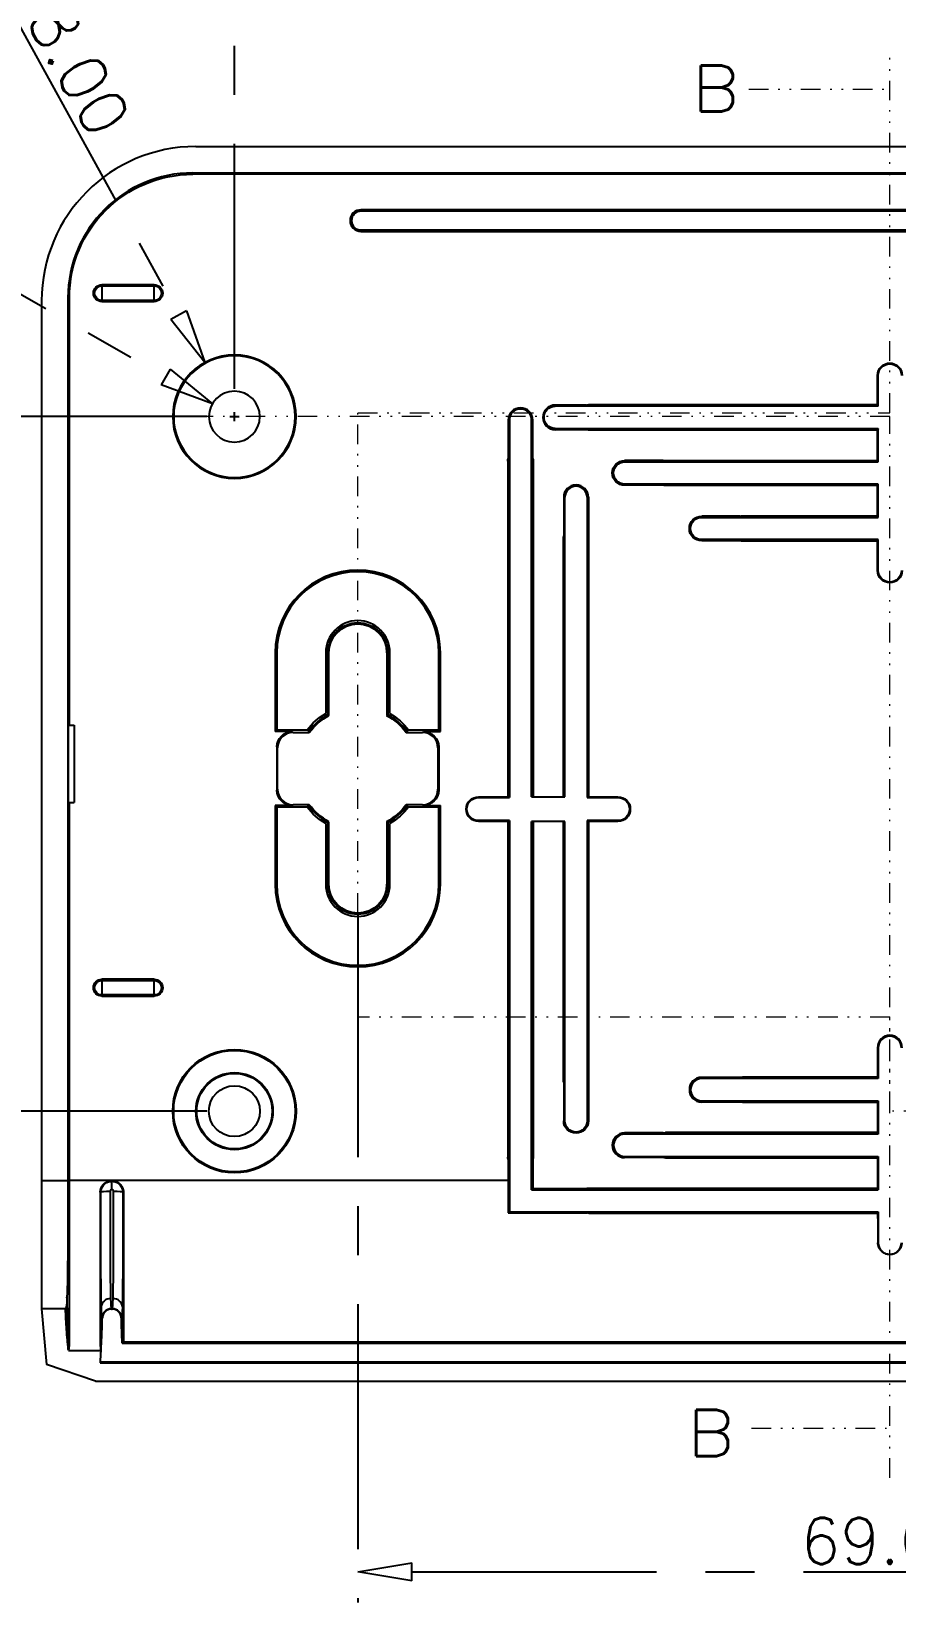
# Model space of a CAD drawing. Header units: millimetres. Extents: x 3683 to 5830, y 1279 to 1555.
# Drawn here: x 3744.7 to 3800.8, y 1395.7 to 1497.5 of the extents above; entities that cross this region are included whole.
import ezdxf

# ---------------------------------------------------------------- set-up
doc = ezdxf.new("R2010")
doc.units = ezdxf.units.MM
doc.header["$LTSCALE"] = 0.5
doc.linetypes.add('CENTER', pattern=[50.8, 31.75, -6.35, 6.35, -6.35])
doc.linetypes.add('DIVIDE', pattern=[31.75, 12.7, -6.35, 0, -6.35, 0, -6.35])
doc.layers.add('1', color=7, linetype='Continuous', true_color=0xffffff)
doc.layers.add('112', color=7, linetype='Continuous', true_color=0xffffff)
doc.layers.add('dim', color=82, linetype='Continuous', lineweight=9)
doc.layers.add('hatch', color=56, linetype='Continuous', lineweight=9)
doc.styles.add('blockfont', font='simplex.shx', dxfattribs={"bigfont": 'bigfont'})
doc.styles.get("Standard").update_dxf_attribs({"font": 'txt', "bigfont": 'gbcbig.shx'})
doc.dimstyles.new('VT-3.00', dxfattribs={"dimtxt": 3, "dimasz": 3.5, "dimexe": 2, "dimexo": 1.8, "dimgap": 0.5, "dimtad": 1, "dimzin": 0, "dimdsep": 46, "dimtxsty": 'Standard', "dimblk": 'CLOSEDBLANK', "dimcen": 0.3, "dimclrd": 1, "dimclre": 1, "dimclrt": 7, "dimadec": 1, "dimazin": 0, "dimtfac": 1, "dimtofl": 0, "dimtmove": 0, "dimatfit": 3, "dimldrblk": 'CLOSEDBLANK', "dimfxl": 0, "dimtolj": 1, "dimtzin": 0, "dimarcsym": 0})

# ---------------------------------------------------------------- blocks, each defined once
blk = doc.blocks.new('_ClosedBlank')
at = {"color": 0, "linetype": 'ByBlock', "lineweight": -2}
for p, q in [((-1, 0.167), (0, 0)), ((-1, 0.167), (-1, -0.167)), ((0, 0), (-1, -0.167))]:
    blk.add_line(p, q, dxfattribs=at)
blk = doc.blocks.new('*D2')
at = {"layer": 'Defpoints', "color": 0, "linetype": 'CENTER'}
for p in [(8313.66, 3101.62), (8228.66, 3065.13), (8313.66, 3065.13)]:
    blk.add_point(p, dxfattribs=at)
at = {"layer": 'dim', "color": 1, "linetype": 'CENTER', "lineweight": -2}
for p, q in [((8228.66, 3066.93), (8228.66, 3103.62)), ((8313.66, 3066.93), (8313.66, 3103.62)), ((8232.16, 3101.62), (8310.16, 3101.62))]:
    blk.add_line(p, q, dxfattribs=at)
at = {"layer": 'dim', "color": 1, "linetype": 'CENTER', "lineweight": -2, "xscale": 3.5, "yscale": 3.5, "zscale": 3.5, "rotation": 180}
blk.add_blockref('_ClosedBlank', (8228.66, 3101.62), dxfattribs=at)
at = {"layer": 'dim', "color": 1, "linetype": 'CENTER', "lineweight": -2, "xscale": 3.5, "yscale": 3.5, "zscale": 3.5}
blk.add_blockref('_ClosedBlank', (8313.66, 3101.62), dxfattribs=at)
at = {"layer": 'dim', "color": 7, "linetype": 'CENTER', "insert": (8271.16, 3103.62), "char_height": 3, "attachment_point": 5}
blk.add_mtext('\\A1;85.00', dxfattribs=at)
blk = doc.blocks.new('*D3')
at = {"layer": 'Defpoints', "color": 0, "linetype": 'CENTER'}
for p in [(8228.66, 3065.13), (8204.56, 3020.13), (8228.66, 3020.13)]:
    blk.add_point(p, dxfattribs=at)
at = {"layer": 'dim', "color": 1, "linetype": 'CENTER', "lineweight": -2}
for p, q in [((8226.86, 3065.13), (8202.56, 3065.13)), ((8204.56, 3061.63), (8204.56, 3023.63)), ((8226.86, 3020.13), (8202.56, 3020.13))]:
    blk.add_line(p, q, dxfattribs=at)
at = {"layer": 'dim', "color": 1, "linetype": 'CENTER', "lineweight": -2, "xscale": 3.5, "yscale": 3.5, "zscale": 3.5}
for p, rotation in [((8204.56, 3065.13), 90), ((8204.56, 3020.13), 270)]:
    blk.add_blockref('_ClosedBlank', p, dxfattribs=dict(at, rotation=rotation))
at = {"layer": 'dim', "color": 7, "linetype": 'CENTER', "insert": (8202.56, 3042.63), "char_height": 3, "attachment_point": 5, "rotation": 90}
blk.add_mtext('\\A1;45.00', dxfattribs=at)
blk = doc.blocks.new('*D4')
at = {"layer": 'Defpoints', "color": 0, "linetype": 'CENTER'}
for p in [(8236.66, 3034.83), (8305.66, 3034.83), (8305.66, 2990.29)]:
    blk.add_point(p, dxfattribs=at)
at = {"layer": 'dim', "color": 1, "linetype": 'CENTER', "lineweight": -2}
for p, q in [((8236.66, 3033.03), (8236.66, 2988.29)), ((8305.66, 3033.03), (8305.66, 2988.29)), ((8240.16, 2990.29), (8302.16, 2990.29))]:
    blk.add_line(p, q, dxfattribs=at)
at = {"layer": 'dim', "color": 1, "linetype": 'CENTER', "lineweight": -2, "xscale": 3.5, "yscale": 3.5, "zscale": 3.5, "rotation": 180}
blk.add_blockref('_ClosedBlank', (8236.66, 2990.29), dxfattribs=at)
at = {"layer": 'dim', "color": 1, "linetype": 'CENTER', "lineweight": -2, "xscale": 3.5, "yscale": 3.5, "zscale": 3.5}
blk.add_blockref('_ClosedBlank', (8305.66, 2990.29), dxfattribs=at)
at = {"layer": 'dim', "color": 7, "linetype": 'CENTER', "insert": (8271.16, 2992.29), "char_height": 3, "attachment_point": 5}
blk.add_mtext('\\A1;69.00', dxfattribs=at)
blk = doc.blocks.new('*D10')
at = {"layer": 'Defpoints', "color": 0, "linetype": 'CENTER'}
for p in [(8227.23, 3065.95), (8230.09, 3064.31)]:
    blk.add_point(p, dxfattribs=at)
at = {"layer": 'dim', "color": 1, "linetype": 'CENTER', "lineweight": -2}
for p, q in [((8202.64, 3080.02), (8224.19, 3067.69)), ((8228.36, 3065.13), (8228.96, 3065.13)), ((8228.66, 3064.83), (8228.66, 3065.43))]:
    blk.add_line(p, q, dxfattribs=at)
at = {"layer": 'dim', "color": 1, "linetype": 'CENTER', "lineweight": -2, "xscale": 3.5, "yscale": 3.5, "zscale": 3.5, "rotation": 330.2245947375946}
blk.add_blockref('_ClosedBlank', (8227.23, 3065.95), dxfattribs=at)
at = {"layer": 'dim', "color": 7, "linetype": 'CENTER', "insert": (8209.06, 3078.65), "char_height": 3, "attachment_point": 5, "rotation": 330.2246}
blk.add_mtext('\\A1;∅3.30', dxfattribs=at)
blk = doc.blocks.new('*D11')
at = {"layer": 'Defpoints', "color": 0, "linetype": 'CENTER'}
for p in [(8226.73, 3068.64), (8230.59, 3061.62)]:
    blk.add_point(p, dxfattribs=at)
at = {"layer": 'dim', "color": 1, "linetype": 'CENTER', "lineweight": -2}
for p, q in [((8213.3, 3093.06), (8225.05, 3071.7)), ((8228.36, 3065.13), (8228.96, 3065.13)), ((8228.66, 3064.83), (8228.66, 3065.43))]:
    blk.add_line(p, q, dxfattribs=at)
at = {"layer": 'dim', "color": 1, "linetype": 'CENTER', "lineweight": -2, "xscale": 3.5, "yscale": 3.5, "zscale": 3.5, "rotation": 298.7962139689795}
blk.add_blockref('_ClosedBlank', (8226.73, 3068.64), dxfattribs=at)
at = {"layer": 'dim', "color": 7, "linetype": 'CENTER', "insert": (8217.95, 3088.77), "char_height": 3, "attachment_point": 5, "rotation": 298.7962}
blk.add_mtext('\\A1;∅8.00', dxfattribs=at)

msp = doc.modelspace()

# ---------------------------------------------------------------- linework, layer by layer
at = {"layer": '112', "color": 7}
for p, q in [((3755.4, 1490), (3845.4, 1490)), ((3755.2, 1488.294), (3845.6, 1488.294)), ((3755.2, 1488.294), (3755.2, 1488.2)), ((3845.6, 1488.2), (3755.2, 1488.2)), ((3834.7, 1485.9), (3766.1, 1485.9)), ((3766.1, 1485.806), (3766.1, 1485.9)), ((3834.7, 1485.806), (3766.1, 1485.806)), ((3766.1, 1484.594), (3766.1, 1484.5)), ((3766.1, 1484.594), (3834.7, 1484.594)), ((3766.1, 1484.5), (3834.7, 1484.5)), ((3747.106, 1480.2), (3747.106, 1423)), ((3747.2, 1480.2), (3747.106, 1480.2)), ((3747.2, 1452.499), (3747.2, 1480.2)), ((3749.3, 1481.047), (3749.3, 1480.97)), ((3752.7, 1481.047), (3749.3, 1481.047)), ((3749.3, 1480.97), (3749.3, 1480.03)), ((3749.3, 1480.97), (3752.7, 1480.97)), ((3752.7, 1480.97), (3752.7, 1481.047)), ((3752.7, 1480.03), (3752.7, 1480.97)), ((3745.4, 1480), (3745.4, 1423)), ((3752.7, 1480.03), (3749.3, 1480.03)), ((3749.3, 1480.03), (3749.3, 1479.953)), ((3749.3, 1479.953), (3752.7, 1479.953)), ((3752.7, 1479.953), (3752.7, 1480.03)), ((3799.653, 1475.171), (3799.6, 1475.171)), ((3799.6, 1473.268), (3799.6, 1475.171)), ((3799.653, 1473.171), (3799.653, 1475.171)), ((3780.698, 1473.25), (3778.7, 1473.25)), ((3778.7, 1473.25), (3778.7, 1473.171)), ((3799.653, 1473.171), (3778.7, 1473.171)), ((3799.6, 1473.268), (3780.854, 1473.268)), ((3780.898, 1473.224), (3799.618, 1473.224)), ((3799.618, 1473.224), (3799.6, 1473.268)), ((3799.653, 1473.171), (3799.618, 1473.224)), ((3775.65, 1472.272), (3775.65, 1469.774)), ((3775.65, 1472.272), (3775.729, 1472.272)), ((3775.729, 1472.272), (3775.729, 1447.819)), ((3777.172, 1447.872), (3777.172, 1472.272)), ((3777.25, 1472.272), (3777.172, 1472.272)), ((3777.25, 1469.774), (3777.25, 1472.272)), ((3778.7, 1471.65), (3778.7, 1471.729)), ((3778.7, 1471.729), (3799.653, 1471.729)), ((3780.698, 1471.65), (3778.7, 1471.65)), ((3799.6, 1471.633), (3780.854, 1471.633)), ((3799.618, 1471.676), (3780.898, 1471.676)), ((3799.6, 1471.633), (3799.618, 1471.676)), ((3799.6, 1469.668), (3799.6, 1471.633)), ((3799.653, 1471.729), (3799.618, 1471.676)), ((3799.653, 1469.571), (3799.653, 1471.729)), ((3775.633, 1469.618), (3775.633, 1447.872)), ((3775.677, 1447.854), (3775.677, 1469.574)), ((3777.224, 1469.574), (3777.224, 1447.872)), ((3777.268, 1469.618), (3777.268, 1447.872)), ((3785.698, 1469.65), (3783.2, 1469.65)), ((3783.2, 1469.65), (3783.2, 1469.571)), ((3783.2, 1469.571), (3799.653, 1469.571)), ((3785.854, 1469.668), (3799.6, 1469.668)), ((3799.618, 1469.624), (3785.898, 1469.624)), ((3799.618, 1469.624), (3799.6, 1469.668)), ((3799.653, 1469.571), (3799.618, 1469.624)), ((3783.2, 1468.05), (3783.2, 1468.129)), ((3799.653, 1468.129), (3783.2, 1468.129)), ((3785.698, 1468.05), (3783.2, 1468.05)), ((3799.6, 1468.033), (3785.854, 1468.033)), ((3799.618, 1468.076), (3785.898, 1468.076)), ((3799.6, 1468.033), (3799.618, 1468.076)), ((3799.6, 1466.068), (3799.6, 1468.033)), ((3799.618, 1468.076), (3799.653, 1468.129)), ((3799.653, 1465.971), (3799.653, 1468.129)), ((3779.25, 1467.272), (3779.25, 1464.774)), ((3779.25, 1467.272), (3779.329, 1467.272)), ((3779.329, 1447.872), (3779.329, 1467.272)), ((3780.772, 1467.272), (3780.772, 1447.819)), ((3780.85, 1467.272), (3780.772, 1467.272)), ((3780.85, 1467.272), (3780.85, 1464.774)), ((3790.698, 1466.05), (3788.2, 1466.05)), ((3788.2, 1466.05), (3788.2, 1465.971)), ((3788.2, 1465.971), (3799.653, 1465.971)), ((3790.854, 1466.068), (3799.6, 1466.068)), ((3799.618, 1466.024), (3790.898, 1466.024)), ((3799.618, 1466.024), (3799.6, 1466.068)), ((3799.653, 1465.971), (3799.618, 1466.024)), ((3779.233, 1447.872), (3779.233, 1464.618)), ((3779.277, 1464.574), (3779.277, 1447.872)), ((3780.824, 1464.574), (3780.824, 1447.854)), ((3780.868, 1464.618), (3780.868, 1447.872)), ((3788.2, 1464.45), (3788.2, 1464.529)), ((3799.653, 1464.529), (3788.2, 1464.529)), ((3790.698, 1464.45), (3788.2, 1464.45)), ((3799.6, 1464.433), (3790.854, 1464.433)), ((3799.618, 1464.476), (3790.898, 1464.476)), ((3799.6, 1464.433), (3799.618, 1464.476)), ((3799.6, 1462.529), (3799.6, 1464.433)), ((3799.618, 1464.476), (3799.653, 1464.529)), ((3799.653, 1462.529), (3799.653, 1464.529)), ((3799.653, 1462.529), (3799.6, 1462.529)), ((3760.546, 1457.2), (3760.546, 1452.095)), ((3760.65, 1457.2), (3760.546, 1457.2)), ((3760.65, 1457.2), (3760.65, 1452.2)), ((3763.819, 1457.2), (3763.819, 1453.269)), ((3763.95, 1457.2), (3764.029, 1457.2)), ((3763.95, 1453.193), (3763.95, 1457.2)), ((3764.029, 1453.146), (3764.029, 1457.2)), ((3767.772, 1457.2), (3767.772, 1453.146)), ((3767.85, 1457.2), (3767.772, 1457.2)), ((3767.85, 1457.2), (3767.85, 1453.193)), ((3767.982, 1453.269), (3767.982, 1457.2)), ((3771.15, 1457.2), (3771.255, 1457.2)), ((3771.15, 1452.2), (3771.15, 1457.2)), ((3771.255, 1452.095), (3771.255, 1457.2)), ((3747.112, 1452.5), (3747.112, 1447.5)), ((3747.112, 1452.5), (3747.5, 1452.5)), ((3747.5, 1452.5), (3747.5, 1447.5)), ((3760.65, 1452.2), (3760.546, 1452.095)), ((3761.649, 1452.095), (3760.546, 1452.095)), ((3760.65, 1452.2), (3762.612, 1452.2)), ((3761.649, 1452.095), (3761.701, 1452.043)), ((3761.701, 1452.043), (3762.756, 1452.043)), ((3769.045, 1452.043), (3770.099, 1452.043)), ((3769.189, 1452.2), (3771.15, 1452.2)), ((3770.099, 1452.043), (3770.152, 1452.095)), ((3770.152, 1452.095), (3771.255, 1452.095)), ((3771.15, 1452.2), (3771.255, 1452.095)), ((3760.703, 1451.044), (3760.65, 1451.097)), ((3760.65, 1451.097), (3760.65, 1448.304)), ((3760.703, 1448.356), (3760.703, 1451.044)), ((3771.15, 1451.097), (3771.098, 1451.044)), ((3771.098, 1451.044), (3771.098, 1448.356)), ((3771.15, 1451.097), (3771.15, 1448.304)), ((3760.65, 1448.304), (3760.703, 1448.356)), ((3771.098, 1448.356), (3771.15, 1448.304)), ((3773.729, 1447.819), (3773.729, 1447.872)), ((3773.729, 1447.872), (3775.633, 1447.872)), ((3773.729, 1447.819), (3775.729, 1447.819)), ((3775.633, 1447.872), (3775.677, 1447.854)), ((3775.729, 1447.819), (3775.677, 1447.854)), ((3777.172, 1447.872), (3779.329, 1447.872)), ((3780.772, 1447.819), (3780.824, 1447.854)), ((3780.772, 1447.819), (3782.772, 1447.819)), ((3780.824, 1447.854), (3780.868, 1447.872)), ((3780.868, 1447.872), (3782.772, 1447.872)), ((3782.772, 1447.819), (3782.772, 1447.872)), ((3747.112, 1447.5), (3747.5, 1447.5)), ((3747.2, 1423), (3747.2, 1447.5)), ((3760.65, 1447.2), (3760.546, 1447.305)), ((3761.649, 1447.305), (3760.546, 1447.305)), ((3760.546, 1447.305), (3760.546, 1442.2)), ((3762.612, 1447.2), (3760.65, 1447.2)), ((3760.65, 1447.2), (3760.65, 1442.2)), ((3761.701, 1447.357), (3761.649, 1447.305)), ((3762.756, 1447.357), (3761.701, 1447.357)), ((3770.099, 1447.357), (3769.045, 1447.357)), ((3771.15, 1447.2), (3769.189, 1447.2)), ((3770.152, 1447.305), (3770.099, 1447.357)), ((3770.152, 1447.305), (3771.255, 1447.305)), ((3771.15, 1447.2), (3771.255, 1447.305)), ((3771.15, 1442.2), (3771.15, 1447.2)), ((3771.255, 1442.2), (3771.255, 1447.305)), ((3763.819, 1446.131), (3763.819, 1442.2)), ((3763.95, 1442.2), (3763.95, 1446.208)), ((3764.029, 1442.2), (3764.029, 1446.254)), ((3767.772, 1446.254), (3767.772, 1442.2)), ((3767.85, 1446.208), (3767.85, 1442.2)), ((3767.982, 1442.2), (3767.982, 1446.131)), ((3773.729, 1446.324), (3773.729, 1446.272)), ((3775.729, 1446.324), (3773.729, 1446.324)), ((3775.633, 1446.272), (3773.729, 1446.272)), ((3775.677, 1446.289), (3775.633, 1446.272)), ((3775.633, 1446.272), (3775.633, 1424.525)), ((3775.729, 1446.324), (3775.677, 1446.289)), ((3775.677, 1424.569), (3775.677, 1446.289)), ((3775.729, 1446.324), (3775.729, 1420.972)), ((3777.172, 1422.415), (3777.172, 1446.272)), ((3779.329, 1446.272), (3777.172, 1446.272)), ((3777.224, 1446.272), (3777.224, 1424.569)), ((3777.268, 1446.272), (3777.268, 1424.525)), ((3779.233, 1429.525), (3779.233, 1446.272)), ((3779.277, 1446.272), (3779.277, 1429.569)), ((3779.329, 1426.872), (3779.329, 1446.272)), ((3780.772, 1446.324), (3780.772, 1426.872)), ((3780.824, 1446.289), (3780.772, 1446.324)), ((3782.772, 1446.324), (3780.772, 1446.324)), ((3780.824, 1446.289), (3780.824, 1429.569)), ((3780.868, 1446.272), (3780.824, 1446.289)), ((3782.772, 1446.272), (3780.868, 1446.272)), ((3780.868, 1446.272), (3780.868, 1429.525)), ((3782.772, 1446.324), (3782.772, 1446.272)), ((3760.65, 1442.2), (3760.546, 1442.2)), ((3763.95, 1442.2), (3764.029, 1442.2)), ((3767.85, 1442.2), (3767.772, 1442.2)), ((3771.15, 1442.2), (3771.255, 1442.2)), ((3749.3, 1436.047), (3749.3, 1435.97)), ((3752.7, 1436.047), (3749.3, 1436.047)), ((3749.3, 1435.97), (3749.3, 1435.03)), ((3749.3, 1435.97), (3752.7, 1435.97)), ((3752.7, 1435.97), (3752.7, 1436.047)), ((3752.7, 1435.03), (3752.7, 1435.97)), ((3752.7, 1435.03), (3749.3, 1435.03)), ((3749.3, 1435.03), (3749.3, 1434.953)), ((3749.3, 1434.953), (3752.7, 1434.953)), ((3752.7, 1434.953), (3752.7, 1435.03)), ((3799.653, 1431.615), (3799.6, 1431.615)), ((3799.6, 1431.615), (3799.6, 1429.711)), ((3799.653, 1431.615), (3799.653, 1429.615)), ((3779.25, 1429.369), (3779.25, 1426.872)), ((3780.85, 1429.369), (3780.85, 1426.872)), ((3788.2, 1429.693), (3788.2, 1429.615)), ((3790.698, 1429.693), (3788.2, 1429.693)), ((3799.653, 1429.615), (3788.2, 1429.615)), ((3799.6, 1429.711), (3790.854, 1429.711)), ((3799.618, 1429.667), (3790.898, 1429.667)), ((3799.6, 1429.711), (3799.618, 1429.667)), ((3799.618, 1429.667), (3799.653, 1429.615)), ((3788.2, 1428.093), (3788.2, 1428.172)), ((3788.2, 1428.172), (3799.653, 1428.172)), ((3790.698, 1428.093), (3788.2, 1428.093)), ((3790.854, 1428.076), (3799.6, 1428.076)), ((3799.618, 1428.12), (3790.898, 1428.12)), ((3799.618, 1428.12), (3799.6, 1428.076)), ((3799.6, 1428.076), (3799.6, 1426.111)), ((3799.653, 1428.172), (3799.618, 1428.12)), ((3799.653, 1428.172), (3799.653, 1426.015)), ((3779.25, 1426.872), (3779.329, 1426.872)), ((3780.85, 1426.872), (3780.772, 1426.872)), ((3785.698, 1426.093), (3783.2, 1426.093)), ((3783.2, 1426.093), (3783.2, 1426.015)), ((3799.653, 1426.015), (3783.2, 1426.015)), ((3799.6, 1426.111), (3785.854, 1426.111)), ((3799.618, 1426.067), (3785.898, 1426.067)), ((3799.6, 1426.111), (3799.618, 1426.067)), ((3799.618, 1426.067), (3799.653, 1426.015)), ((3775.65, 1424.369), (3775.65, 1423)), ((3777.25, 1424.369), (3777.25, 1422.493)), ((3783.2, 1424.493), (3783.2, 1424.572)), ((3783.2, 1424.572), (3799.653, 1424.572)), ((3785.698, 1424.493), (3783.2, 1424.493)), ((3785.854, 1424.476), (3799.6, 1424.476)), ((3799.618, 1424.52), (3785.898, 1424.52)), ((3799.618, 1424.52), (3799.6, 1424.476)), ((3799.6, 1424.476), (3799.6, 1422.511)), ((3799.653, 1424.572), (3799.618, 1424.52)), ((3799.653, 1424.572), (3799.653, 1422.415)), ((3745.4, 1423), (3747.106, 1423)), ((3745.4, 1423), (3745.4, 1414.7)), ((3747.106, 1423), (3747.2, 1423)), ((3749.95, 1423), (3747.2, 1423)), ((3749.237, 1422.25), (3749.2, 1422.25)), ((3775.65, 1423), (3749.95, 1423)), ((3749.95, 1422.963), (3749.95, 1423)), ((3749.95, 1422.406), (3749.95, 1422.963)), ((3750.7, 1422.25), (3750.663, 1422.25)), ((3777.25, 1422.493), (3777.172, 1422.415)), ((3777.172, 1422.415), (3799.653, 1422.415)), ((3777.25, 1422.493), (3780.698, 1422.493)), ((3780.854, 1422.511), (3799.6, 1422.511)), ((3799.618, 1422.467), (3780.898, 1422.467)), ((3799.6, 1422.511), (3799.618, 1422.467)), ((3799.653, 1422.415), (3799.618, 1422.467)), ((3775.661, 1420.904), (3775.729, 1420.972)), ((3775.661, 1420.904), (3780.751, 1420.904)), ((3775.729, 1420.972), (3799.653, 1420.972)), ((3780.872, 1420.894), (3799.608, 1420.894)), ((3780.898, 1420.92), (3799.618, 1420.92)), ((3799.618, 1420.92), (3799.608, 1420.894)), ((3799.653, 1420.972), (3799.618, 1420.92)), ((3799.653, 1420.972), (3799.653, 1418.972)), ((3799.653, 1418.972), (3799.627, 1418.972)), ((3746.948, 1414.7), (3745.4, 1414.7)), ((3745.4, 1414.7), (3745.716, 1411.092)), ((3749.911, 1414.701), (3749.99, 1414.701)), ((3749.934, 1414.678), (3749.967, 1414.678)), ((3747.138, 1412), (3749.232, 1412)), ((3750.623, 1412.479), (3850.178, 1412.479)), ((3750.7, 1412.561), (3850.1, 1412.561)), ((3748.9, 1410), (3745.716, 1411.092)), ((3749.189, 1411.2), (3851.611, 1411.2)), ((3851.588, 1411.242), (3749.213, 1411.242)), ((3748.9, 1410), (3851.9, 1410))]:
    msp.add_line(p, q, dxfattribs=at)
at = {"layer": '112', "color": 7, "extrusion": (0, 0, -1)}
for radius in [4, 3.939, 1.65]:
    msp.add_circle((-3757.9, 1472.5), radius, dxfattribs=at)
at = {"layer": '112', "color": 7}
for radius in [4, 3.939, 2.5, 2.448, 1.65]:
    msp.add_circle((3757.9, 1427.5), radius, dxfattribs=at)
for centre, radius, start, end in [((3755.4, 1480), 10, 90, 180), ((3755.2, 1480.2), 8.094, 90, 180), ((3766.1, 1485.2), 0.7, 90, 270), ((3766.1, 1485.2), 0.606, 90, 270), ((3776.45, 1472.272), 0.8, 0, 180), ((3776.45, 1472.272), 0.721, 0, 180), ((3778.7, 1472.45), 0.8, 90, 270), ((3780.05, 1467.272), 0.8, 0, 180), ((3780.05, 1467.272), 0.721, 0, 180), ((3765.9, 1457.2), 5.355, 0, 180), ((3765.9, 1457.2), 5.25, 0, 180), ((3765.9, 1457.2), 2.081, 0, 180), ((3765.9, 1449.7), 4, 119.1764, 142.74618), ((3765.9, 1449.7), 4, 37.25382, 60.8236), ((3765.9, 1449.7), 4, 217.25382, 240.8236), ((3765.9, 1449.7), 4, 299.1764, 322.74618), ((3765.9, 1442.2), 5.355, 180, 0), ((3765.9, 1442.2), 5.25, 180, 0), ((3765.9, 1442.2), 2.081, 180, 0), ((3800.4, 1431.615), 0.8, 0, 180), ((3800.4, 1431.615), 0.748, 0, 180), ((3788.2, 1428.893), 0.8, 90, 270), ((3788.2, 1428.893), 0.721, 90, 270), ((3783.2, 1425.293), 0.8, 90, 270), ((3783.2, 1425.293), 0.721, 90, 270), ((3800.4, 1418.972), 0.748, 180, 0)]:
    msp.add_arc(centre, radius, start, end, dxfattribs=at)
at = {"layer": '112', "color": 7, "extrusion": (0, 0, -1)}
for centre, radius, start, end in [((-3755.2, 1480.2), 8, 0, 90), ((-3800.4, 1475.171), 0.8, 0, 180), ((-3778.7, 1472.45), 0.721, 270, 90), ((-3783.2, 1468.85), 0.8, 270, 90), ((-3783.2, 1468.85), 0.721, 270, 90), ((-3788.2, 1465.25), 0.8, 270, 90), ((-3788.2, 1465.25), 0.721, 270, 90), ((-3800.4, 1462.529), 0.8, 180, 0)]:
    msp.add_arc(centre, radius, start, end, dxfattribs=at)
at = {"layer": '112', "color": 7, "extrusion": (1.22461e-16, 0, -1)}
for centre, radius, start, end in [((-3749.3, 1480.5), 0.547, 270, 90), ((-3749.3, 1480.5), 0.47, 270, 90), ((-3752.7, 1480.5), 0.547, 90, 270), ((-3752.7, 1480.5), 0.47, 90, 270), ((-3800.4, 1475.171), 0.748, 0, 180), ((-3800.4, 1462.529), 0.748, 180, 0), ((-3765.9, 1457.2), 1.95, 0, 180), ((-3765.9, 1457.2), 1.871, 0, 180), ((-3765.9, 1449.7), 4.131, 37.23936, 59.74959), ((-3765.9, 1449.7), 3.921, 36.68645, 61.49562), ((-3765.9, 1449.7), 3.921, 118.50438, 143.31355), ((-3765.9, 1449.7), 4.131, 120.25041, 142.76064), ((-3773.729, 1447.072), 0.8, 270, 90), ((-3773.729, 1447.072), 0.748, 270, 90), ((-3782.772, 1447.072), 0.8, 90, 270), ((-3782.772, 1447.072), 0.748, 90, 270), ((-3765.9, 1449.7), 4.131, 300.25041, 322.76064), ((-3765.9, 1449.7), 3.921, 298.50438, 323.31355), ((-3765.9, 1449.7), 3.921, 216.68645, 241.49562), ((-3765.9, 1449.7), 4.131, 217.23936, 239.74959), ((-3765.9, 1442.2), 1.95, 180, 0), ((-3765.9, 1442.2), 1.871, 180, 0), ((-3749.3, 1435.5), 0.547, 270, 90), ((-3749.3, 1435.5), 0.47, 270, 90), ((-3752.7, 1435.5), 0.547, 90, 270), ((-3752.7, 1435.5), 0.47, 90, 270), ((-3780.05, 1426.872), 0.8, 180, 0), ((-3780.05, 1426.872), 0.721, 180, 0)]:
    msp.add_arc(centre, radius, start, end, dxfattribs=at)
at = {"layer": '112', "color": 7, "extrusion": (0, 0, -1)}
for centre, major_axis, ratio, start_param, end_param in [((3780.859, 1472.565), (0.499, -0.499), 0.9924325, 3.6992866, 3.9231927), ((3780.859, 1472.335), (0.499, 0.499), 0.9924325, 2.3599926, 2.5838987), ((3776.336, 1469.613), (0.499, -0.499), 0.9924325, 2.3599926, 2.5838987), ((3776.565, 1469.613), (-0.499, -0.499), 0.9924325, 3.6992866, 3.9231927), ((3785.859, 1468.965), (0.499, -0.499), 0.9924325, 3.6992866, 3.9231927), ((3785.859, 1468.735), (0.499, 0.499), 0.9924325, 2.3599926, 2.5838987), ((3790.859, 1465.365), (0.499, -0.499), 0.9924325, 3.6992866, 3.9231927), ((3779.936, 1464.613), (0.499, -0.499), 0.9924325, 2.3599926, 2.5838987), ((3780.165, 1464.613), (-0.499, -0.499), 0.9924325, 3.6992866, 3.9231927), ((3790.859, 1465.135), (0.499, 0.499), 0.9924325, 2.3599926, 2.5838987), ((3761.652, 1451.094), (0.709, -0.709), 0.9972647, 2.357564, 3.9256213), ((3770.149, 1451.094), (-0.709, -0.709), 0.9972647, 2.357564, 3.9256213), ((3761.652, 1448.306), (0.709, 0.709), 0.9972647, 2.357564, 3.9256213), ((3770.149, 1448.306), (-0.709, 0.709), 0.9972647, 2.357564, 3.9256213), ((3779.936, 1429.531), (0.499, 0.499), 0.9924325, 3.6992866, 3.9231927), ((3780.165, 1429.531), (-0.499, 0.499), 0.9924325, 2.3599926, 2.5838987), ((3790.859, 1429.008), (0.499, -0.499), 0.9924325, 3.6992866, 3.9231927), ((3790.859, 1428.779), (0.499, 0.499), 0.9924325, 2.3599926, 2.5838987), ((3785.859, 1425.408), (0.499, -0.499), 0.9924325, 3.6992866, 3.9231927), ((3776.336, 1424.531), (0.499, 0.499), 0.9924325, 3.6992866, 3.9231927), ((3776.565, 1424.531), (-0.499, 0.499), 0.9924325, 2.3599926, 2.5838987), ((3785.859, 1425.179), (0.499, 0.499), 0.9924325, 2.3599926, 2.5838987), ((3780.859, 1421.808), (0.499, -0.499), 0.9924325, 3.6992866, 3.9231927)]:
    msp.add_ellipse(centre, major_axis=major_axis, ratio=ratio, start_param=start_param, end_param=end_param, dxfattribs=at)
at = {"layer": '112', "color": 7}
for centre, major_axis, ratio, start_param, end_param in [((3779.151, 1474.274), (-1.876, 1.004), 0.1629061, 2.622283, 2.8461891), ((3779.151, 1470.627), (1.876, 1.004), 0.1629061, 0.2954035, 0.5193096), ((3774.627, 1471.321), (-1.004, 1.876), 0.1629061, 3.4369962, 3.6609023), ((3778.274, 1471.321), (1.004, 1.876), 0.1629061, 2.622283, 2.8461891), ((3784.151, 1470.674), (-1.876, 1.004), 0.1629061, 2.622283, 2.8461891), ((3784.151, 1467.027), (1.876, 1.004), 0.1629061, 0.2954035, 0.5193096), ((3789.151, 1467.074), (-1.876, 1.004), 0.1629061, 2.622283, 2.8461891), ((3778.227, 1466.321), (-1.004, 1.876), 0.1629061, 3.4369962, 3.6609023), ((3781.874, 1466.321), (1.004, 1.876), 0.1629061, 2.622283, 2.8461891), ((3789.151, 1463.427), (1.876, 1.004), 0.1629061, 0.2954035, 0.5193096), ((3761.704, 1451.041), (0.709, -0.709), 0.9972647, 2.357564, 3.9256213), ((3770.097, 1451.041), (-0.709, -0.709), 0.9972647, 2.357564, 3.9256213), ((3761.704, 1448.359), (0.709, 0.709), 0.9972647, 2.357564, 3.9256213), ((3770.097, 1448.359), (-0.709, 0.709), 0.9972647, 2.357564, 3.9256213), ((3778.227, 1427.822), (1.004, 1.876), 0.1629061, 5.7638757, 5.9877818), ((3781.874, 1427.822), (-1.004, 1.876), 0.1629061, 0.2954035, 0.5193096), ((3789.151, 1430.717), (-1.876, 1.004), 0.1629061, 2.622283, 2.8461891), ((3789.151, 1427.07), (1.876, 1.004), 0.1629061, 0.2954035, 0.5193096), ((3784.151, 1427.117), (-1.876, 1.004), 0.1629061, 2.622283, 2.8461891), ((3774.627, 1422.822), (1.004, 1.876), 0.1629061, 5.7638757, 5.9877818), ((3778.274, 1422.822), (-1.004, 1.876), 0.1629061, 0.2954035, 0.5193096), ((3784.151, 1423.47), (1.876, 1.004), 0.1629061, 0.2954035, 0.5193096), ((3749.837, 1422.249), (0.6, 0), 0.084355, 1.5707723, 3.1240769), ((3750.063, 1422.249), (-0.6, 0), 0.084355, 3.1591084, 4.712413), ((3776.227, 1423), (0, 11), 0.0524078, 1.5707963, 1.7625223), ((3779.151, 1423.517), (-1.876, 1.004), 0.1629061, 2.622283, 2.8461891), ((3779.151, 1419.87), (1.876, 1.004), 0.1629061, 0.2954035, 0.4682443), ((3799.985, 1423), (0, 11), 0.0349208, 1.7634757, 1.9457027), ((3749.868, 1414.807), (0.6, 0.013), 0.9204946, 1.5508551, 3.0969102), ((3750.033, 1414.807), (-0.6, 0.013), 0.9204946, 3.1862751, 4.7323302), ((3749.911, 1414.101), (0.429, 0.419), 0.9997025, 0.7974295, 2.3440084), ((3749.99, 1414.101), (-0.429, 0.419), 0.9997025, 3.9391769, 5.4857558)]:
    msp.add_ellipse(centre, major_axis=major_axis, ratio=ratio, start_param=start_param, end_param=end_param, dxfattribs=at)
for points in [[(3763.95, 1453.193), (3763.977, 1453.177), (3764.003, 1453.162), (3764.029, 1453.146)], [(3767.85, 1453.193), (3767.824, 1453.177), (3767.798, 1453.162), (3767.772, 1453.146)], [(3762.612, 1452.2), (3762.647, 1452.174), (3762.682, 1452.148), (3762.717, 1452.121)], [(3762.717, 1452.121), (3762.73, 1452.095), (3762.743, 1452.069), (3762.756, 1452.043)], [(3769.084, 1452.121), (3769.071, 1452.095), (3769.058, 1452.069), (3769.045, 1452.043)], [(3769.189, 1452.2), (3769.154, 1452.174), (3769.119, 1452.148), (3769.084, 1452.121)], [(3762.612, 1447.2), (3762.647, 1447.226), (3762.682, 1447.252), (3762.717, 1447.279)], [(3762.717, 1447.279), (3762.73, 1447.305), (3762.743, 1447.331), (3762.756, 1447.357)], [(3769.084, 1447.279), (3769.071, 1447.305), (3769.058, 1447.331), (3769.045, 1447.357)], [(3769.189, 1447.2), (3769.154, 1447.226), (3769.119, 1447.252), (3769.084, 1447.279)], [(3763.95, 1446.208), (3763.977, 1446.223), (3764.003, 1446.238), (3764.029, 1446.254)], [(3767.85, 1446.208), (3767.824, 1446.223), (3767.798, 1446.238), (3767.772, 1446.254)], [(3749.268, 1414.819), (3749.241, 1416.083), (3749.238, 1419.019), (3749.237, 1422.25)], [(3749.837, 1422.3), (3749.838, 1419.282), (3749.841, 1416.543), (3749.868, 1415.36)], [(3750.033, 1415.36), (3750.06, 1416.543), (3750.063, 1419.282), (3750.064, 1422.3)], [(3780.872, 1420.894), (3780.831, 1420.894), (3780.791, 1420.897), (3780.751, 1420.904)], [(3747.042, 1415.459), (3747.02, 1414.957), (3746.99, 1414.7), (3746.948, 1414.7)], [(3749.868, 1415.36), (3749.878, 1414.94), (3749.891, 1414.72), (3749.911, 1414.701)], [(3749.99, 1414.701), (3750.01, 1414.72), (3750.023, 1414.94), (3750.033, 1415.36)], [(3749.268, 1414.819), (3749.254, 1414.066), (3749.24, 1413.313), (3749.2, 1412.561)], [(3749.311, 1414.116), (3749.291, 1414.136), (3749.278, 1414.37), (3749.268, 1414.819)], [(3749.911, 1414.701), (3749.918, 1414.694), (3749.926, 1414.686), (3749.934, 1414.678)], [(3749.967, 1414.678), (3749.975, 1414.686), (3749.982, 1414.694), (3749.99, 1414.701)], [(3750.623, 1412.479), (3750.595, 1413.017), (3750.58, 1413.554), (3750.567, 1414.092)], [(3750.633, 1414.819), (3750.623, 1414.37), (3750.609, 1414.136), (3750.59, 1414.116)], [(3750.633, 1414.819), (3750.647, 1414.066), (3750.661, 1413.313), (3750.7, 1412.561)], [(3747.138, 1412), (3747.18, 1412), (3747.2, 1412.187), (3747.2, 1412.561)], [(3749.232, 1412), (3749.217, 1411.733), (3749.203, 1411.467), (3749.189, 1411.2)], [(3749.2, 1412.561), (3749.2, 1412.187), (3749.211, 1412), (3749.232, 1412)], [(3750.623, 1412.479), (3750.649, 1412.506), (3750.675, 1412.533), (3750.7, 1412.561)], [(3749.213, 1411.242), (3749.205, 1411.228), (3749.197, 1411.214), (3749.189, 1411.2)]]:
    msp.add_open_spline(points, degree=3, dxfattribs=at)
for points, knots in [([(3747.106, 1423), (3747.106, 1421.426), (3747.103, 1419.863), (3747.085, 1417.192), (3747.07, 1416.123), (3747.042, 1415.459)], [0, 0, 0, 0, 0.5, 0.5, 1, 1, 1, 1]), ([(3747.2, 1412.561), (3747.2, 1412.575), (3747.2, 1412.626), (3747.2, 1412.74), (3747.201, 1412.939), (3747.201, 1413.242), (3747.201, 1413.644), (3747.201, 1414.1), (3747.201, 1414.629), (3747.201, 1415.244), (3747.2, 1415.915), (3747.2, 1416.531), (3747.2, 1417.202), (3747.201, 1417.966), (3747.201, 1418.824), (3747.201, 1419.605), (3747.201, 1420.415), (3747.201, 1421.13), (3747.2, 1421.731), (3747.2, 1422.135), (3747.2, 1422.478), (3747.2, 1422.76), (3747.2, 1422.927), (3747.2, 1423)], [0, 0, 0, 0, 0.0102176, 0.034469, 0.0727393, 0.1250151, 0.1883268, 0.2500109, 0.3025414, 0.3750043, 0.4478134, 0.4999982, 0.5445481, 0.6249871, 0.6915148, 0.7499826, 0.806265, 0.8749776, 0.9090261, 0.9385548, 0.9635619, 0.9840448, 1, 1, 1, 1]), ([(3749.2, 1422.25), (3749.201, 1422.266), (3749.201, 1422.297), (3749.205, 1422.343), (3749.212, 1422.388), (3749.221, 1422.432), (3749.232, 1422.475), (3749.247, 1422.517), (3749.264, 1422.558), (3749.283, 1422.598), (3749.305, 1422.637), (3749.33, 1422.674), (3749.357, 1422.711), (3749.387, 1422.746), (3749.429, 1422.79), (3749.483, 1422.839), (3749.551, 1422.889), (3749.624, 1422.93), (3749.7, 1422.961), (3749.78, 1422.984), (3749.864, 1422.998), (3749.921, 1422.999), (3749.95, 1423)], [0, 0, 0, 0, 0.0400804, 0.0793698, 0.1179989, 0.1561054, 0.1938327, 0.2313285, 0.2687433, 0.3062284, 0.3439345, 0.3820095, 0.4205972, 0.4598356, 0.4998562, 0.5736565, 0.6451215, 0.7151485, 0.7846905, 0.8547205, 0.9261912, 1, 1, 1, 1]), ([(3749.2, 1422.25), (3749.2, 1421.705), (3749.2, 1421.17), (3749.2, 1420.117), (3749.2, 1419.6), (3749.2, 1418.839), (3749.2, 1418.586), (3749.2, 1418.094), (3749.2, 1417.853), (3749.2, 1417.147), (3749.2, 1416.698), (3749.2, 1416.057), (3749.2, 1415.848), (3749.2, 1415.544), (3749.2, 1415.444), (3749.2, 1415.249), (3749.2, 1415.153), (3749.2, 1414.685), (3749.2, 1414.341), (3749.2, 1413.873), (3749.2, 1413.725), (3749.2, 1413.445), (3749.2, 1413.312), (3749.2, 1412.942), (3749.2, 1412.733), (3749.2, 1412.561)], [0, 0, 0, 0, 0.125, 0.125, 0.25, 0.25, 0.3125, 0.3125, 0.375, 0.375, 0.5, 0.5, 0.5625, 0.5625, 0.59375, 0.59375, 0.625, 0.625, 0.75, 0.75, 0.8125, 0.8125, 0.875, 0.875, 1, 1, 1, 1]), ([(3749.237, 1422.25), (3749.237, 1422.273), (3749.239, 1422.297), (3749.243, 1422.343), (3749.247, 1422.366), (3749.261, 1422.434), (3749.275, 1422.479), (3749.311, 1422.565), (3749.333, 1422.605), (3749.386, 1422.683), (3749.415, 1422.719), (3749.481, 1422.785), (3749.517, 1422.815), (3749.595, 1422.867), (3749.635, 1422.889), (3749.721, 1422.925), (3749.766, 1422.94), (3749.834, 1422.953), (3749.857, 1422.957), (3749.904, 1422.962), (3749.927, 1422.963), (3749.95, 1422.963)], [0, 0, 0, 0, 0.0625, 0.0625, 0.125, 0.125, 0.25, 0.25, 0.375, 0.375, 0.5, 0.5, 0.625, 0.625, 0.75, 0.75, 0.875, 0.875, 0.9375, 0.9375, 1, 1, 1, 1]), ([(3749.95, 1422.406), (3749.922, 1422.406), (3749.894, 1422.393), (3749.853, 1422.355), (3749.837, 1422.329), (3749.837, 1422.3)], [0, 0, 0, 0, 0.5, 0.5, 1, 1, 1, 1]), ([(3749.95, 1423), (3749.966, 1423), (3749.997, 1422.999), (3750.044, 1422.995), (3750.089, 1422.989), (3750.133, 1422.98), (3750.176, 1422.968), (3750.218, 1422.954), (3750.259, 1422.937), (3750.299, 1422.917), (3750.337, 1422.895), (3750.375, 1422.87), (3750.412, 1422.843), (3750.447, 1422.813), (3750.491, 1422.772), (3750.54, 1422.717), (3750.589, 1422.649), (3750.63, 1422.576), (3750.662, 1422.5), (3750.684, 1422.42), (3750.698, 1422.336), (3750.7, 1422.279), (3750.7, 1422.25)], [0, 0, 0, 0, 0.0400578, 0.0793267, 0.1179382, 0.1560304, 0.1937471, 0.2312366, 0.2686498, 0.3061385, 0.3438535, 0.3819431, 0.4205513, 0.4598161, 0.4998691, 0.5736139, 0.645044, 0.7150558, 0.7846008, 0.8546492, 0.926151, 1, 1, 1, 1]), ([(3749.95, 1422.963), (3749.974, 1422.963), (3749.997, 1422.962), (3750.043, 1422.957), (3750.066, 1422.953), (3750.134, 1422.94), (3750.179, 1422.926), (3750.265, 1422.889), (3750.306, 1422.867), (3750.384, 1422.815), (3750.42, 1422.785), (3750.486, 1422.719), (3750.516, 1422.683), (3750.568, 1422.605), (3750.59, 1422.565), (3750.626, 1422.48), (3750.64, 1422.435), (3750.654, 1422.366), (3750.658, 1422.343), (3750.662, 1422.297), (3750.663, 1422.273), (3750.663, 1422.25)], [0, 0, 0, 0, 0.0625, 0.0625, 0.125, 0.125, 0.25, 0.25, 0.375, 0.375, 0.5, 0.5, 0.625, 0.625, 0.75, 0.75, 0.875, 0.875, 0.9375, 0.9375, 1, 1, 1, 1]), ([(3750.064, 1422.3), (3750.064, 1422.328), (3750.048, 1422.355), (3750.006, 1422.393), (3749.979, 1422.406), (3749.95, 1422.406)], [0, 0, 0, 0, 0.5, 0.5, 1, 1, 1, 1]), ([(3750.663, 1422.25), (3750.663, 1420.656), (3750.661, 1419.083), (3750.653, 1416.492), (3750.646, 1415.451), (3750.633, 1414.819)], [0, 0, 0, 0, 0.5, 0.5, 1, 1, 1, 1]), ([(3750.7, 1422.25), (3750.7, 1421.705), (3750.7, 1421.17), (3750.7, 1420.117), (3750.7, 1419.6), (3750.7, 1418.839), (3750.7, 1418.586), (3750.7, 1418.094), (3750.7, 1417.853), (3750.7, 1417.147), (3750.7, 1416.698), (3750.7, 1416.057), (3750.7, 1415.848), (3750.7, 1415.544), (3750.7, 1415.444), (3750.7, 1415.249), (3750.7, 1415.153), (3750.7, 1414.685), (3750.701, 1414.341), (3750.701, 1413.873), (3750.701, 1413.725), (3750.701, 1413.445), (3750.701, 1413.312), (3750.7, 1412.942), (3750.7, 1412.733), (3750.7, 1412.561)], [0, 0, 0, 0, 0.125, 0.125, 0.25, 0.25, 0.3125, 0.3125, 0.375, 0.375, 0.5, 0.5, 0.5625, 0.5625, 0.59375, 0.59375, 0.625, 0.625, 0.75, 0.75, 0.8125, 0.8125, 0.875, 0.875, 1, 1, 1, 1]), ([(3801.174, 1418.972), (3801.172, 1418.874), (3801.153, 1418.779), (3801.097, 1418.643), (3801.074, 1418.6), (3801.02, 1418.518), (3800.989, 1418.479), (3800.919, 1418.408), (3800.881, 1418.376), (3800.798, 1418.318), (3800.753, 1418.293), (3800.658, 1418.253), (3800.609, 1418.237), (3800.507, 1418.216), (3800.454, 1418.21), (3800.35, 1418.21), (3800.298, 1418.215), (3800.195, 1418.236), (3800.145, 1418.252), (3800.05, 1418.292), (3800.005, 1418.317), (3799.921, 1418.374), (3799.883, 1418.406), (3799.813, 1418.478), (3799.782, 1418.517), (3799.728, 1418.599), (3799.704, 1418.642), (3799.667, 1418.733), (3799.653, 1418.779), (3799.633, 1418.874), (3799.628, 1418.923), (3799.627, 1418.972)], [0, 0, 0, 0, 0.125, 0.125, 0.1875, 0.1875, 0.25, 0.25, 0.3125, 0.3125, 0.375, 0.375, 0.4375, 0.4375, 0.5, 0.5, 0.5625, 0.5625, 0.625, 0.625, 0.6875, 0.6875, 0.75, 0.75, 0.8125, 0.8125, 0.875, 0.875, 0.9375, 0.9375, 1, 1, 1, 1]), ([(3747.2, 1412.561), (3747.117, 1413.347), (3747.09, 1414.139), (3747.06, 1414.929), (3747.054, 1415.106), (3747.048, 1415.282), (3747.042, 1415.459)], [0, 0, 0, 0, 0.8174879, 0.8174879, 0.8174879, 1, 1, 1, 1]), ([(3747.138, 1412), (3747.126, 1412.112), (3747.114, 1412.225), (3747.091, 1412.449), (3747.078, 1412.561), (3747.046, 1412.898), (3747.03, 1413.123), (3746.987, 1413.798), (3746.966, 1414.249), (3746.948, 1414.7)], [0, 0, 0, 0, 0.125, 0.125, 0.25, 0.25, 0.5, 0.5, 1, 1, 1, 1]), ([(3749.213, 1411.242), (3749.225, 1411.479), (3749.244, 1411.836), (3749.263, 1412.192), (3749.275, 1412.429), (3749.282, 1412.548), (3749.299, 1412.904), (3749.307, 1413.142), (3749.322, 1413.617), (3749.328, 1413.855), (3749.334, 1414.092)], [0, 0, 0, 0, 0.25, 0.375, 0.375, 0.5, 0.5, 0.75, 0.75, 1, 1, 1, 1]), ([(3749.334, 1414.092), (3749.327, 1414.099), (3749.32, 1414.106), (3749.314, 1414.113), (3749.311, 1414.116)], [0, 0, 0, 0, 0.8920263, 1, 1, 1, 1]), ([(3749.934, 1414.678), (3749.895, 1414.678), (3749.856, 1414.674), (3749.781, 1414.659), (3749.743, 1414.648), (3749.672, 1414.619), (3749.638, 1414.601), (3749.573, 1414.559), (3749.542, 1414.534), (3749.487, 1414.48), (3749.462, 1414.451), (3749.418, 1414.387), (3749.399, 1414.353), (3749.353, 1414.247), (3749.336, 1414.17), (3749.334, 1414.092)], [0, 0, 0, 0, 0.125, 0.125, 0.25, 0.25, 0.375, 0.375, 0.5, 0.5, 0.625, 0.625, 0.75, 0.75, 1, 1, 1, 1]), ([(3750.567, 1414.092), (3750.566, 1414.131), (3750.561, 1414.17), (3750.545, 1414.245), (3750.533, 1414.282), (3750.502, 1414.353), (3750.483, 1414.387), (3750.439, 1414.45), (3750.414, 1414.48), (3750.359, 1414.534), (3750.329, 1414.558), (3750.264, 1414.601), (3750.229, 1414.619), (3750.123, 1414.662), (3750.045, 1414.678), (3749.967, 1414.678)], [0, 0, 0, 0, 0.125, 0.125, 0.25, 0.25, 0.375, 0.375, 0.5, 0.5, 0.625, 0.625, 0.75, 0.75, 1, 1, 1, 1]), ([(3750.59, 1414.116), (3750.583, 1414.109), (3750.576, 1414.102), (3750.57, 1414.095), (3750.567, 1414.092)], [0, 0, 0, 0, 0.8920263, 1, 1, 1, 1])]:
    msp.add_open_spline(points, degree=3, knots=knots, dxfattribs=at)
at = {"layer": 'hatch', "color": 2, "linetype": 'DIVIDE', "ltscale": 0.2}
for p, q in [((3800.4, 1472.747), (3800.4, 1495.821)), ((3791.255, 1493.708), (3800.4, 1493.708)), ((3800.4, 1472.5), (3738.459, 1472.5)), ((3765.9, 1433.6), (3765.9, 1472.747)), ((3765.9, 1472.747), (3800.4, 1472.747)), ((3800.4, 1427.5), (3800.4, 1472.5)), ((3800.4, 1433.6), (3765.9, 1433.6)), ((3800.4, 1403.748), (3800.4, 1433.6)), ((3859.947, 1427.5), (3800.4, 1427.5)), ((3791.432, 1406.96), (3800.4, 1406.96))]:
    msp.add_line(p, q, dxfattribs=at)
for points in [[(3800.4, 1493.708), (3797.4, 1492.904), (3797.4, 1494.512), (3800.4, 1493.708)], [(3800.4, 1406.96), (3797.4, 1406.156), (3797.4, 1407.764), (3800.4, 1406.96)]]:
    msp.add_solid(points, dxfattribs=at)

# ---------------------------------------------------------------- texts
at = {"layer": '1', "color": 7, "style": 'blockfont', "width": 1.15}
for p in [(3787.553, 1492.259), (3787.241, 1405.157)]:
    msp.add_text('B', height=3, dxfattribs=at).set_placement(p)

# ---------------------------------------------------------------- dimensions: what is measured, and where the dimension line sits
at = {"layer": 'dim', "linetype": 'CENTER'}
dim = msp.add_linear_dim(base=(3842.9, 1508.987), p1=(3757.9, 1472.5), p2=(3842.9, 1472.5), dimstyle='VT-3.00', dxfattribs=at)
dim.commit()
dim.dimension.update_dxf_attribs({"geometry": '*D2', "text_midpoint": (3800.4, 1508.987), "dimtype": 128, "insert": (-4470.759, -1592.63)})
for p1, p2, picture, middle in [((3759.827, 1468.995), (3755.974, 1476.005), '*D11', (3745.437, 1495.175)), ((3759.333, 1471.681), (3756.468, 1473.319), '*D10', (3737.308, 1484.282))]:
    dim = msp.add_diameter_dim_2p(p1=p1, p2=p2, dimstyle='VT-3.00', dxfattribs=at)
    dim.commit()
    dim.dimension.update_dxf_attribs({"geometry": picture, "text_midpoint": middle, "dimtype": 131, "insert": (-4470.759, -1592.63)})
dim = msp.add_linear_dim(base=(3733.802, 1427.5), p1=(3757.9, 1472.5), p2=(3757.9, 1427.5), angle=90, dimstyle='VT-3.00', dxfattribs=at)
dim.commit()
dim.dimension.update_dxf_attribs({"geometry": '*D3', "text_midpoint": (3731.802, 1450), "insert": (-4470.759, -1592.63)})
dim = msp.add_linear_dim(base=(3834.9, 1397.663), p1=(3765.9, 1442.2), p2=(3834.9, 1442.2), dimstyle='VT-3.00', dxfattribs=at)
dim.commit()
dim.dimension.update_dxf_attribs({"geometry": '*D4', "text_midpoint": (3800.4, 1399.663), "insert": (-4470.759, -1592.63)})

doc.saveas('drawing.dxf')
